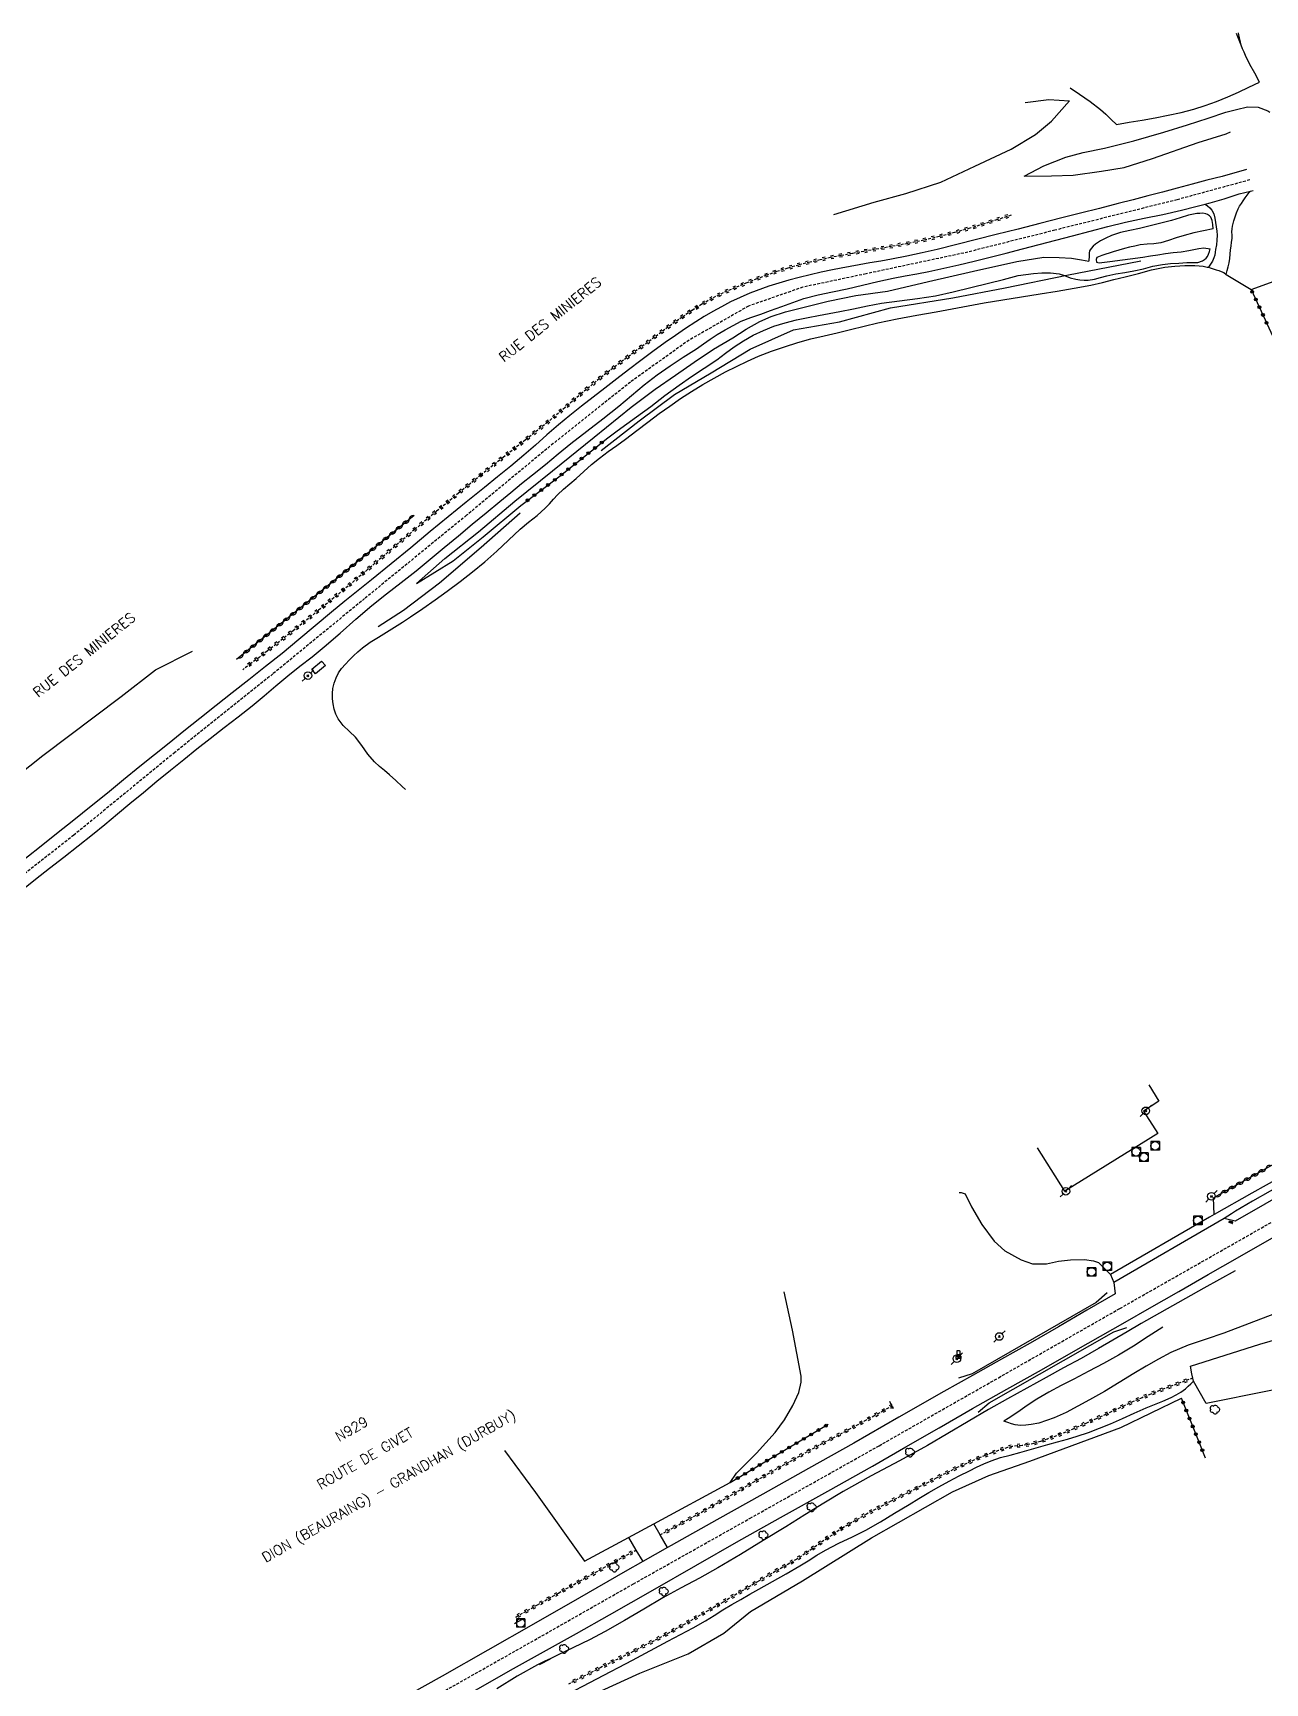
# Model space of a CAD drawing. Header units: millimetres. Extents: x 215000 to 216002, y 109000 to 110000.
# Drawn here: x 215341.7 to 215558, y 109542.8 to 109832.5 of the extents above; entities that cross this region are included whole.
import ezdxf
from ezdxf.enums import TextEntityAlignment as Align

# ---------------------------------------------------------------- set-up
doc = ezdxf.new("R2010")
doc.units = ezdxf.units.MM
doc.linetypes.add('DASHED', pattern=[0.75, 0.5, -0.25])
doc.layers.get('0').update_dxf_attribs({"linetype": 'CONTINUOUS'})
for name, color, linetype in [('W0001', 6, 'DASHED'), ('W0008', 7, 'CONTINUOUS'), ('W0010', 4, 'CONTINUOUS'), ('W0014', 7, 'CONTINUOUS'), ('W0017', 7, 'CONTINUOUS'), ('W0101', 7, 'CONTINUOUS'), ('W0120', 7, 'CONTINUOUS'), ('W0211', 2, 'CONTINUOUS'), ('W0214', 2, 'CONTINUOUS'), ('W0220', 5, 'DASHED'), ('W0300', 7, 'CONTINUOUS'), ('W0310', 3, 'CONTINUOUS'), ('W0322', 7, 'CONTINUOUS'), ('W0323', 7, 'CONTINUOUS'), ('W0330', 7, 'CONTINUOUS'), ('W0401', 7, 'CONTINUOUS'), ('W0420', 7, 'CONTINUOUS'), ('W0438', 7, 'CONTINUOUS'), ('W0439', 7, 'CONTINUOUS'), ('W0473', 7, 'CONTINUOUS'), ('W0515', 5, 'CONTINUOUS'), ('W0989', 7, 'CONTINUOUS'), ('W0990', 7, 'CONTINUOUS')]:
    doc.layers.add(name, color=color, linetype=linetype)
doc.styles.get("Standard").update_dxf_attribs({"font": 'romans.shx', "width": 0.85})

# ---------------------------------------------------------------- blocks, each defined once
blk = doc.blocks.new('T473')
for p, q in [((-0.166667, 0.166667), (0.166667, -0.166667)), ((-0.166667, -0.166667), (0.166667, 0.166667)), ((0.500001, 0.500001), (1.000002, 1.000002)), ((-1.000002, -1.000002), (-0.500001, -0.500001))]:
    blk.add_line(p, q)
blk.add_ellipse((0, 0), major_axis=(0.471405, 0.471405), ratio=1, start_param=5.4977871438, end_param=11.780972451)
blk = doc.blocks.new('T300')
for p, q in [((-0.8, 0.51), (-0.86, 0.34)), ((-0.86, 0.34), (-0.86, 0.17)), ((-0.86, 0.17), (-0.74, 0.06)), ((-0.69, 0.63), (-0.8, 0.51)), ((-0.8, -0.06), (-0.74, 0.06)), ((-0.74, 0.06), (-0.69, 0.11)), ((-0.57, 0.69), (-0.69, 0.63)), ((-0.46, 0.69), (-0.57, 0.69)), ((-0.29, 0.63), (-0.46, 0.69)), ((-0.29, 0.63), (-0.17, 0.74)), ((-0.23, 0.57), (-0.29, 0.63)), ((-0.17, 0.74), (-0.06, 0.8)), ((-0.06, 0.8), (0.06, 0.8)), ((0.06, 0.8), (0.23, 0.74)), ((0.23, 0.74), (0.34, 0.63)), ((0.34, 0.63), (0.4, 0.51)), ((0.46, 0.46), (0.34, 0.46)), ((0.4, 0.51), (0.4, 0.46)), ((0.57, 0.4), (0.46, 0.46)), ((0.57, 0.4), (0.69, 0.29)), ((0.69, 0.29), (0.74, 0.17)), ((0.74, 0.06), (0.69, -0.17)), ((0.74, 0.17), (0.74, 0.06)), ((-0.8, -0.17), (-0.8, -0.06)), ((-0.8, -0.23), (-0.8, -0.17)), ((-0.74, -0.34), (-0.8, -0.23)), ((-0.69, -0.4), (-0.74, -0.34)), ((-0.51, -0.46), (-0.69, -0.4)), ((-0.4, -0.46), (-0.51, -0.46)), ((-0.4, -0.46), (-0.34, -0.46)), ((-0.34, -0.46), (-0.34, -0.4)), ((-0.34, -0.51), (-0.34, -0.46)), ((-0.29, -0.63), (-0.34, -0.51)), ((-0.17, -0.74), (-0.29, -0.63)), ((-0.06, -0.8), (-0.17, -0.74)), ((0.06, -0.8), (-0.06, -0.8)), ((0.17, -0.74), (0.06, -0.8)), ((0.23, -0.69), (0.17, -0.74)), ((0.29, -0.46), (0.23, -0.46)), ((0.29, -0.63), (0.23, -0.69)), ((0.46, -0.4), (0.29, -0.46)), ((0.34, -0.51), (0.29, -0.63)), ((0.34, -0.51), (0.34, -0.46)), ((0.57, -0.34), (0.46, -0.4)), ((0.63, -0.29), (0.57, -0.34)), ((0.69, -0.17), (0.63, -0.29))]:
    blk.add_line(p, q)
blk = doc.blocks.new('T438')
for p, q in [((-0.4, 0.2), (0.4, 0.2)), ((-0.4, -0.2), (-0.4, 0.2)), ((0.15, 1.1), (-0.3, 1.1)), ((-0.3, 1.1), (-0.3, 0.5)), ((-0.3, 0.5), (0.15, 0.5)), ((0.3, 0.65), (0.3, 0.95)), ((0.4, 0.2), (0.4, -0.2))]:
    blk.add_line(p, q)
at = {"flags": 128}
for points in [[(-0.4, -0.2), (0.4, 0.2)], [(0.4, -0.2), (-0.4, -0.2)]]:
    blk.add_lwpolyline(points, dxfattribs=at)
for centre, major_axis, start_param, end_param in [((0.15, 0.95), (0.106, -0.106), 0.785398, 2.356194), ((0.15, 0.65), (0.106, 0.106), 3.926991, 5.497787)]:
    blk.add_ellipse(centre, major_axis=major_axis, ratio=1, start_param=start_param, end_param=end_param)
blk = doc.blocks.new('T420')
for p, q in [((0.75, 0.75), (-0.75, 0.75)), ((-0.75, 0.75), (-0.75, -0.75)), ((0.75, 0.75), (0.75, -0.75)), ((0.75, -0.75), (-0.75, -0.75))]:
    blk.add_line(p, q)
blk.add_ellipse((0, 0), major_axis=(-0.53, 0.53), ratio=1, start_param=3.926991, end_param=10.210176)
blk = doc.blocks.new('T401')
for p, q in [((-0.3, 0.3), (0, 0.3)), ((-0.3, -0.25), (-0.3, 0.3)), ((-0.3, 0.15), (0, 0.15)), ((-0.3, 0), (0, 0)), ((0, 0.3), (0, -0.25)), ((-0.3, -0.15), (0, -0.15)), ((-0.3, -0.25), (-0.3, -0.3)), ((-0.3, -0.3), (0, -0.3)), ((0, -0.3), (0, -0.25))]:
    blk.add_line(p, q)
blk = doc.blocks.new('t220o')
at = {"color": 0, "linetype": 'Continuous'}
for p, q in [((-0.25, 0.25), (0.25, 0.25)), ((-0.25, -0.25), (0.25, -0.25))]:
    blk.add_line(p, q, dxfattribs=at)
blk = doc.blocks.new('t323o')
at = {"color": 0, "linetype": 'Continuous'}
for radius in [0.25, 0.15]:
    blk.add_circle((0, 0), radius, dxfattribs=at)
blk = doc.blocks.new('t310o')
at = {"color": 0, "linetype": 'Continuous'}
for centre, start, end in [((-0.5, 0.38), 216.8699, 323.1304), ((0.5, -0.37), 36.8699, 143.1303)]:
    blk.add_arc(centre, 0.625, start, end, dxfattribs=at)
blk = doc.blocks.new('t322o')
at = {"color": 0, "linetype": 'Continuous'}
for radius in [0.25, 0.15]:
    blk.add_circle((0, 0), radius, dxfattribs=at)

msp = doc.modelspace()

# ---------------------------------------------------------------- linework, layer by layer
at = {"layer": 'W0001'}
for points in [[(215555.31, 109806.75), (215542.56, 109803.27), (215521.08, 109797.91), (215505.09, 109793.9), (215487.93, 109790.25), (215476.83, 109787.91), (215467.29, 109784.59), (215456.87, 109778.61), (215446.57, 109771.26), (215433.03, 109760.47), (215417.81, 109747.86), (215399.92, 109733.24), (215383.81, 109720.01), (215366.61, 109706.24), (215348.85, 109691.69), (215329.83, 109676.76), (215322.38, 109671)], [(215404.97, 109536.38), (215426.48, 109548.54), (215447.11, 109560.25), (215467.57, 109571.76), (215490.25, 109584.51), (215511.2, 109596.45), (215532.51, 109608.61), (215554.7, 109621.24), (215577.05, 109633.95)]]:
    msp.add_lwpolyline(points, dxfattribs=at)
at = {"layer": 'W0008'}
for points in [[(215554.75, 109808.6), (215554.75, 109808.6), (215550.45, 109807.36), (215547.78, 109806.68), (215545.17, 109805.99), (215542.57, 109805.3), (215539.97, 109804.61), (215537.38, 109803.94), (215534.8, 109803.26), (215532.22, 109802.59), (215528.91, 109801.74), (215525.6, 109800.9), (215522.29, 109800.06), (215518.46, 109799.08), (215514.63, 109798.11), (215510.8, 109797.14), (215507.35, 109796.26), (215503.89, 109795.38), (215500.42, 109794.55), (215497.77, 109793.95), (215495.1, 109793.38), (215492.43, 109792.84), (215490.53, 109792.5), (215488.62, 109792.17), (215486.72, 109791.83), (215485.15, 109791.55), (215483.59, 109791.26), (215482.03, 109790.95), (215480.07, 109790.54), (215478.11, 109790.1), (215476.17, 109789.61), (215474.4, 109789.14), (215472.64, 109788.63), (215470.89, 109788.07), (215469.76, 109787.68), (215468.64, 109787.27), (215467.52, 109786.84), (215465.83, 109786.11), (215464.17, 109785.32), (215462.54, 109784.48), (215461.02, 109783.63), (215459.52, 109782.74), (215458.05, 109781.82), (215456.24, 109780.64), (215454.46, 109779.43), (215452.69, 109778.19), (215450.53, 109776.62), (215448.38, 109775.01), (215446.25, 109773.39), (215444.17, 109771.8), (215442.09, 109770.21), (215440.03, 109768.61), (215437.99, 109767.01), (215435.96, 109765.4), (215433.95, 109763.76), (215431.91, 109761.99), (215429.89, 109760.19), (215427.85, 109758.41), (215425.56, 109756.51), (215423.24, 109754.64), (215420.93, 109752.76), (215417.76, 109750.17), (215414.6, 109747.58), (215411.44, 109744.99), (215408.01, 109742.15), (215404.58, 109739.32), (215401.14, 109736.51), (215398.79, 109734.63), (215396.44, 109732.76), (215394.1, 109730.88), (215391.21, 109728.47), (215388.34, 109726.03), (215385.45, 109723.62), (215382.54, 109721.29), (215379.6, 109718.99), (215376.66, 109716.69), (215373.83, 109714.44), (215370.99, 109712.19), (215368.16, 109709.94), (215365.58, 109707.88), (215363.01, 109705.81), (215360.44, 109703.73), (215357.6, 109701.42), (215354.76, 109699.1), (215351.92, 109696.79), (215348.89, 109694.36), (215345.85, 109691.94), (215342.82, 109689.52), (215338.99, 109686.48)], [(215339.72, 109682.05), (215342.16, 109683.97), (215344.61, 109685.89), (215347.12, 109687.85), (215349.64, 109689.8), (215352.14, 109691.79), (215354.33, 109693.59), (215356.51, 109695.42), (215358.69, 109697.24), (215361.07, 109699.21), (215363.45, 109701.17), (215365.84, 109703.12), (215368.15, 109704.98), (215370.46, 109706.83), (215372.78, 109708.68), (215375.25, 109710.58), (215377.72, 109712.47), (215380.17, 109714.4), (215382.26, 109716.14), (215384.33, 109717.91), (215386.42, 109719.65), (215388.55, 109721.35), (215390.69, 109723.03), (215392.81, 109724.74), (215395.6, 109727.15), (215398.35, 109729.6), (215401.15, 109732), (215403.73, 109734.06), (215406.34, 109736.08), (215408.94, 109738.13), (215411.43, 109740.16), (215413.9, 109742.21), (215416.37, 109744.27), (215418.8, 109746.28), (215421.23, 109748.3), (215423.66, 109750.31), (215425.57, 109751.86), (215427.48, 109753.42), (215429.39, 109754.97), (215431.64, 109756.8), (215433.88, 109758.63), (215436.14, 109760.46), (215438.93, 109762.64), (215441.73, 109764.81), (215444.52, 109767.01), (215446.76, 109768.87), (215448.98, 109770.75), (215451.26, 109772.55), (215453.53, 109774.12), (215455.86, 109775.6), (215458.18, 109777.11), (215459.39, 109777.94), (215460.6, 109778.78), (215461.83, 109779.59), (215463.2, 109780.42), (215464.6, 109781.2), (215466.03, 109781.92), (215467.72, 109782.61), (215469.45, 109783.2), (215471.19, 109783.8), (215473.13, 109784.53), (215475.06, 109785.25), (215477.02, 109785.9), (215479.53, 109786.54), (215482.06, 109787.07), (215484.6, 109787.6), (215487.3, 109788.24), (215490.01, 109788.88), (215492.72, 109789.49), (215494.79, 109789.9), (215496.86, 109790.28), (215498.93, 109790.68), (215501.59, 109791.25), (215504.25, 109791.85), (215506.89, 109792.47), (215509.73, 109793.17), (215512.56, 109793.9), (215515.39, 109794.64), (215518.33, 109795.39), (215521.27, 109796.15), (215524.2, 109796.91), (215527.3, 109797.73), (215530.39, 109798.55), (215533.48, 109799.33), (215536.77, 109800.04), (215540.06, 109800.7), (215543.33, 109801.43), (215545.84, 109802.06), (215547.47, 109802.5), (215548.34, 109802.74), (215550.83, 109803.45), (215553.46, 109804.29), (215555.42, 109804.79), (215555.88, 109804.91)], [(215580.87, 109639.91), (215568.36, 109632.86), (215552.76, 109623.91), (215550.82, 109624.39)], [(215418.28, 109540.95), (215425.54, 109545.07), (215431.32, 109548.32), (215437.12, 109551.56), (215442.9, 109554.81), (215450.48, 109559.13), (215458.04, 109563.48), (215465.62, 109567.81), (215473.43, 109572.18), (215481.25, 109576.54), (215489.06, 109580.92), (215494.92, 109584.28), (215500.77, 109587.66), (215506.64, 109591.03), (215512.68, 109594.45), (215518.74, 109597.85), (215524.79, 109601.27), (215529.1, 109603.72), (215533.41, 109606.18), (215537.72, 109608.65), (215542.86, 109611.59), (215548.01, 109614.54), (215553.15, 109617.49), (215563.29, 109623.27)], [(215531.41, 109613.18), (215531.68, 109611.18)], [(215531.68, 109611.18), (215526.7, 109608.29), (215521.73, 109605.4), (215516.74, 109602.53), (215511.7, 109599.68), (215506.65, 109596.84), (215501.61, 109594), (215493.69, 109589.49), (215485.78, 109584.97), (215477.86, 109580.48), (215469.81, 109575.98), (215461.75, 109571.5), (215453.7, 109566.99), (215453.06, 109566.62), (215448.74, 109564.16), (215445.65, 109562.4), (215437.62, 109557.78), (215429.58, 109553.18), (215421.54, 109548.61), (215413.5, 109544.06), (215405.45, 109539.51)]]:
    msp.add_lwpolyline(points, dxfattribs=at)
at = {"layer": 'W0010'}
for points in [[(215530.28, 109611.36), (215528.32, 109609.63), (215506.55, 109597.15), (215504.17, 109596.38)], [(215507.64, 109590.4), (215509.57, 109592.01), (215531.43, 109604.49), (215533.71, 109605.26)]]:
    msp.add_lwpolyline(points, dxfattribs=at)
at = {"layer": 'W0014'}
for points in [[(215600.68, 109652.81), (215586.99, 109644.76), (215585.38, 109643.94), (215584.1, 109643.36), (215577.58, 109640.3), (215574.21, 109638.76), (215571.6, 109637.47), (215569.32, 109636.31), (215565.7, 109634.44), (215555.66, 109628.86), (215549.07, 109625.12), (215548.21, 109624.63), (215530.85, 109614.54), (215531.41, 109613.18)], [(215580.87, 109639.91), (215580.67, 109640.34), (215579.2, 109639.65), (215577.73, 109638.97), (215576.27, 109638.28), (215574.1, 109637.29), (215571.93, 109636.3), (215569.78, 109635.27), (215567.14, 109633.86), (215564.54, 109632.37), (215561.94, 109630.88), (215558.86, 109629.18), (215555.79, 109627.46), (215552.78, 109625.66), (215552.12, 109625.24), (215551.47, 109624.82), (215550.82, 109624.39)], [(215550.82, 109624.39), (215531.41, 109613.18)]]:
    msp.add_lwpolyline(points, dxfattribs=at)
at = {"layer": 'W0017'}
for points in [[(215551.14, 109790.15), (215551.33, 109790.82), (215551.52, 109791.5), (215551.68, 109792.18), (215551.79, 109792.94), (215551.87, 109793.71), (215551.94, 109794.48), (215552.03, 109795.14), (215552.12, 109795.79), (215552.18, 109796.44), (215552.19, 109797.02), (215552.17, 109797.6), (215552.2, 109798.18), (215552.28, 109798.64), (215552.39, 109799.1), (215552.52, 109799.55), (215552.72, 109800.27), (215552.95, 109800.97), (215553.25, 109801.65), (215553.52, 109802.13), (215553.83, 109802.6), (215554.15, 109803.06), (215554.48, 109803.57), (215554.82, 109804.06), (215555.21, 109804.52), (215555.42, 109804.79), (215555.42, 109804.79), (215555.42, 109804.79)], [(215547.47, 109802.5), (215547.89, 109802.17), (215548.31, 109801.83), (215548.66, 109801.46), (215548.98, 109800.79), (215549.15, 109800.02), (215549.29, 109799.26), (215549.42, 109798.52), (215549.51, 109797.77), (215549.55, 109797.03), (215549.52, 109796.19), (215549.43, 109795.35), (215549.31, 109794.52), (215549.23, 109794.03), (215549.14, 109793.54), (215549, 109793.07), (215548.73, 109792.49), (215548.38, 109791.95), (215548.03, 109791.4)], [(215504.3, 109628.99), (215504.63, 109628.99), (215505.35, 109628.75), (215506.45, 109626.47), (215508.26, 109623.33), (215510.44, 109620.4), (215512.29, 109618.72), (215515.17, 109617.13), (215517.17, 109616.45), (215519.62, 109616.45), (215521.75, 109616.88), (215523.83, 109617.16), (215526.26, 109617.18), (215527.86, 109616.96), (215528.73, 109616.66), (215530.85, 109614.54)], [(215549.07, 109625.12), (215548.95, 109628.04)]]:
    msp.add_lwpolyline(points, dxfattribs=at)
at = {"layer": 'W0101'}
msp.add_lwpolyline([(215537.55, 109647.87), (215539.32, 109644.99), (215536.63, 109643.25), (215539.13, 109639.33), (215522.84, 109629.19), (215518.03, 109636.78)], dxfattribs=at)
at = {"layer": 'W0120'}
for points in [[(215545.43, 109595.85), (215545.31, 109596.37), (215545.14, 109597.1)], [(215492.77, 109590.96), (215492.49, 109591.49), (215492.1, 109592.24)], [(215453.06, 109566.62), (215451.77, 109568.84), (215450.66, 109570.76)], [(215446.23, 109568.37), (215447.55, 109566.16), (215448.74, 109564.16)], [(215427.56, 109553.98), (215426.83, 109553.58), (215426.2, 109553.23)], [(215430.64, 109546.1), (215432.56, 109547.07)]]:
    msp.add_lwpolyline(points, dxfattribs=at)
at = {"layer": 'W0211'}
for points in [[(215553.8, 109830.39), (215553.38, 109832.21), (215553.3, 109832.54)], [(215517.67, 109814.72), (215520.51, 109817.06), (215523.68, 109820.65)], [(215482.26, 109800.68), (215489.39, 109802.85), (215494.91, 109804.37), (215501.06, 109806.35), (215507.03, 109809.13), (215513.4, 109812.13), (215517.67, 109814.72)], [(215515.68, 109807.41), (215520.51, 109807.48), (215524.31, 109807.57), (215529.29, 109808.3), (215533.24, 109808.94), (215538.23, 109810.49), (215546.22, 109813.29), (215551.15, 109814.85), (215551.94, 109815.18)], [(215548.87, 109798.18), (215548.8, 109798.89), (215548.72, 109799.59), (215548.47, 109800.18), (215548.21, 109800.43), (215547.9, 109800.65), (215547.57, 109800.81), (215547.08, 109800.9), (215546.56, 109800.87), (215546.03, 109800.82), (215544.53, 109800.55), (215543.06, 109800.07), (215541.58, 109799.6), (215539.69, 109799.14), (215537.8, 109798.69), (215535.92, 109798.24), (215534.26, 109797.87), (215532.61, 109797.49), (215531.02, 109796.96), (215530.04, 109796.53), (215529.08, 109796.05), (215528.23, 109795.44), (215527.82, 109795.09), (215527.44, 109794.71), (215527.18, 109794.29), (215527.11, 109793.9), (215527.13, 109793.47), (215527.02, 109792.46)], [(215442.58, 109761.47), (215444.27, 109762.68), (215445.95, 109763.9), (215447.64, 109765.12), (215450.13, 109766.99), (215452.6, 109768.88), (215455.11, 109770.72), (215457.31, 109772.22), (215459.54, 109773.69), (215461.74, 109775.18), (215463.28, 109776.32), (215464.81, 109777.46), (215466.4, 109778.52), (215468.12, 109779.47), (215469.91, 109780.32), (215471.74, 109781.05), (215473.71, 109781.67), (215475.73, 109782.15), (215477.77, 109782.59), (215479.61, 109782.96), (215481.47, 109783.29), (215483.32, 109783.62), (215485.76, 109784.11), (215488.21, 109784.62), (215490.65, 109785.08), (215493.8, 109785.54), (215496.96, 109785.93), (215500.1, 109786.42), (215503.23, 109787.09), (215506.34, 109787.85), (215509.45, 109788.6), (215512.06, 109789.28), (215514.67, 109789.95), (215517.31, 109790.34), (215518.82, 109790.42), (215520.33, 109790.41), (215521.81, 109790.24), (215522.8, 109789.95), (215523.77, 109789.58), (215524.77, 109789.3), (215525.49, 109789.19), (215526.23, 109789.13), (215526.95, 109789.13), (215528.04, 109789.31), (215529.11, 109789.63), (215530.19, 109789.93), (215531.77, 109790.23), (215533.37, 109790.49), (215534.95, 109790.77), (215536.62, 109791.16), (215538.29, 109791.59), (215539.96, 109791.91), (215541.39, 109792.05), (215542.83, 109792.12), (215544.26, 109792.22), (215545.21, 109792.24), (215546.17, 109792.27), (215547.02, 109792.55), (215547.33, 109792.76), (215547.62, 109793.02), (215547.87, 109793.3), (215548.08, 109793.72), (215548.22, 109794.18), (215548.36, 109794.64)], [(215409.02, 109735.86), (215415.45, 109739.88), (215420.7, 109744.06), (215427.32, 109749.58)], [(215286.18, 109671), (215293.99, 109676.14), (215304.89, 109682.95), (215311.9, 109687.54), (215315.27, 109688.56), (215319.99, 109689.99), (215324.63, 109692.42), (215332.23, 109696.84), (215343.45, 109705.68), (215357.17, 109716.02), (215363.22, 109720.75), (215369.71, 109723.98)], [(215552.76, 109615.19), (215547.24, 109612.14), (215541.73, 109609.09), (215536.24, 109605.98), (215533.75, 109604.51), (215531.27, 109603.02), (215528.77, 109601.56), (215525.71, 109599.84), (215522.62, 109598.15), (215519.54, 109596.46), (215516.16, 109594.6), (215512.79, 109592.73), (215509.43, 109590.84), (215505.86, 109588.75), (215502.3, 109586.63), (215498.73, 109584.54), (215493.8, 109581.84), (215488.82, 109579.21), (215483.91, 109576.47), (215480.54, 109574.44), (215477.2, 109572.37), (215473.85, 109570.29), (215469.88, 109567.85), (215465.91, 109565.41), (215461.9, 109563.04), (215458.71, 109561.26), (215455.49, 109559.53), (215452.29, 109557.77), (215448.92, 109555.8), (215445.56, 109553.79), (215442.16, 109551.87), (215439.39, 109550.44), (215436.6, 109549.06), (215433.79, 109547.71), (215432.62, 109547.16), (215431.45, 109546.62), (215430.29, 109546.06), (215426.67, 109544.03), (215423.14, 109541.82)], [(215559.65, 109607.65), (215555.2, 109605.95), (215550.74, 109604.26), (215547.62, 109603.2), (215544.5, 109602.14), (215541.47, 109600.89), (215539.26, 109599.72), (215537.11, 109598.45), (215534.95, 109597.16), (215532.36, 109595.61), (215529.77, 109594.05), (215527.15, 109592.56), (215525.11, 109591.43), (215523.06, 109590.34), (215520.94, 109589.41), (215519.62, 109588.92), (215518.28, 109588.49), (215516.91, 109588.21), (215515.99, 109588.11), (215515.05, 109588.08), (215514.13, 109588.16), (215513.46, 109588.33), (215512.8, 109588.57), (215512.14, 109588.8)], [(215434.4, 109540.32), (215440.66, 109543.59), (215446.92, 109546.86), (215453.15, 109550.18), (215455.36, 109551.36), (215457.57, 109552.55), (215459.75, 109553.78), (215461.29, 109554.71), (215462.82, 109555.67), (215464.36, 109556.6), (215465.95, 109557.52), (215467.55, 109558.42), (215469.14, 109559.32), (215471.53, 109560.67), (215473.92, 109562.02), (215476.29, 109563.4), (215477.8, 109564.32), (215479.3, 109565.26), (215480.83, 109566.16), (215483.17, 109567.37), (215485.55, 109568.5), (215487.91, 109569.68), (215490.46, 109571.14), (215492.96, 109572.67), (215495.48, 109574.2), (215497.23, 109575.24), (215498.98, 109576.28), (215500.74, 109577.29), (215502.5, 109578.27), (215504.27, 109579.21), (215506.07, 109580.12), (215507.33, 109580.74), (215508.59, 109581.33), (215509.88, 109581.87), (215511.55, 109582.41), (215513.26, 109582.85), (215514.96, 109583.3), (215516.59, 109583.76), (215518.21, 109584.23), (215519.84, 109584.69), (215521.56, 109585.16), (215523.29, 109585.64), (215524.99, 109586.16), (215526.96, 109586.85), (215528.9, 109587.59), (215530.83, 109588.37), (215532.93, 109589.28), (215535.02, 109590.23), (215537.12, 109591.15), (215538.59, 109591.73), (215540.06, 109592.3), (215541.49, 109592.96), (215542.36, 109593.43), (215543.22, 109593.93), (215544.03, 109594.5), (215544.51, 109594.93), (215544.97, 109595.39), (215545.43, 109595.85)]]:
    msp.add_lwpolyline(points, dxfattribs=at)
at = {"layer": 'W0214'}
for points in [[(215553.8, 109830.39), (215552.94, 109832.45)], [(215515.68, 109807.41), (215519.14, 109809.23), (215522.99, 109810.73), (215526.07, 109811.54), (215529.82, 109812.34), (215534.97, 109813.6), (215540.19, 109815.1), (215544.37, 109816.43), (215548.01, 109817.56), (215551.11, 109818.65), (215552.98, 109819.11), (215554.9, 109819.59), (215556.8, 109819.52), (215558.45, 109818.89), (215558.84, 109818.66)], [(215515.85, 109820.32), (215520.01, 109820.87), (215523.68, 109820.65)], [(215548.87, 109798.18), (215547.17, 109797.8), (215545.46, 109797.43), (215543.77, 109797), (215542.4, 109796.55), (215541.05, 109796.08), (215539.67, 109795.71), (215538.47, 109795.55), (215537.26, 109795.46), (215536.06, 109795.32), (215535.13, 109795.13), (215534.2, 109794.92), (215533.28, 109794.68), (215531.3, 109794.11), (215529.33, 109793.46), (215528.44, 109793.1)], [(215409.02, 109735.86), (215413.98, 109740.25), (215419.91, 109744.93), (215426.3, 109750.33), (215432.9, 109755.67), (215440.2, 109761.57), (215446.71, 109766.87), (215450.91, 109770.02), (215454.47, 109772.45), (215457.74, 109774.76), (215461.18, 109777.04), (215464.53, 109779.03), (215466.91, 109780.55), (215469.27, 109781.88), (215471.29, 109782.79), (215473.77, 109783.59), (215476.82, 109784.35), (215481.26, 109785.46), (215486.16, 109786.46), (215491.7, 109787.22), (215498.89, 109788.89), (215506.78, 109790.75), (215514.4, 109792.42), (215519.13, 109793.17), (215521.82, 109793.13), (215524.01, 109793), (215525.73, 109792.74), (215527.02, 109792.46)], [(215528.44, 109793.1), (215528.36, 109792.76), (215528.4, 109792.32), (215528.86, 109792.2), (215530.75, 109792.41), (215536.53, 109793.19)], [(215536.53, 109793.19), (215537.85, 109793.41), (215539.18, 109793.62), (215540.5, 109793.83), (215541.87, 109793.99), (215543.24, 109794.14), (215544.61, 109794.33), (215545.48, 109794.52), (215546.35, 109794.73), (215547.21, 109794.8), (215547.6, 109794.77), (215547.98, 109794.7), (215548.36, 109794.64)], [(215540.05, 109605.31), (215537.46, 109603.65), (215534.86, 109601.99), (215532.23, 109600.4), (215529.64, 109598.96), (215527.02, 109597.59), (215524.4, 109596.21), (215522.21, 109595.06), (215520.03, 109593.91), (215517.89, 109592.69), (215516.22, 109591.57), (215514.57, 109590.41), (215512.91, 109589.28), (215512.14, 109588.8)]]:
    msp.add_lwpolyline(points, dxfattribs=at)
at = {"layer": 'W0220'}
for points in [[(215513.4, 109800.55), (215510.99, 109799.77), (215508.57, 109798.99), (215506.15, 109798.25), (215503.47, 109797.5), (215500.79, 109796.8), (215498.08, 109796.16), (215495.26, 109795.58), (215492.42, 109795.07), (215489.59, 109794.56), (215487.56, 109794.2), (215485.53, 109793.84), (215483.5, 109793.45), (215481.7, 109793.1), (215479.89, 109792.72), (215478.1, 109792.31), (215476.13, 109791.8), (215474.18, 109791.25), (215472.24, 109790.64), (215470.48, 109790.02), (215468.74, 109789.36), (215467.02, 109788.67), (215464.94, 109787.81), (215462.88, 109786.91), (215460.87, 109785.92), (215459.1, 109784.9), (215457.37, 109783.8), (215455.66, 109782.66), (215453.82, 109781.37), (215452.01, 109780.02), (215450.2, 109778.67), (215447.16, 109776.43), (215444.14, 109774.18), (215441.15, 109771.87), (215438.1, 109769.35), (215435.1, 109766.76), (215432.07, 109764.21), (215428.16, 109761.09), (215424.21, 109758.01), (215420.29, 109754.9), (215416.41, 109751.75), (215412.56, 109748.57), (215408.72, 109745.37), (215404.58, 109741.86), (215400.44, 109738.33), (215396.28, 109734.83), (215391.83, 109731.18), (215387.35, 109727.57), (215382.82, 109724.02), (215381.39, 109722.92), (215379.96, 109721.84), (215378.52, 109720.75)], [(215545.31, 109596.37), (215543.9, 109595.85), (215542.49, 109595.33), (215541.08, 109594.8), (215539.51, 109594.19), (215537.95, 109593.57), (215536.39, 109592.93), (215534.84, 109592.24), (215533.29, 109591.53), (215531.75, 109590.81), (215530.06, 109590.03), (215528.36, 109589.25), (215526.66, 109588.49), (215524.39, 109587.49), (215522.1, 109586.52), (215519.77, 109585.67), (215518.59, 109585.27), (215517.4, 109584.91), (215516.19, 109584.64), (215515.33, 109584.54), (215514.47, 109584.49), (215513.61, 109584.38), (215512.79, 109584.18), (215511.98, 109583.92), (215511.18, 109583.64), (215510, 109583.23), (215508.83, 109582.78), (215507.66, 109582.32), (215503.92, 109580.66), (215500.27, 109578.82), (215496.63, 109576.93), (215492.31, 109574.75), (215488.02, 109572.5), (215483.84, 109570.08), (215481.14, 109568.27), (215478.49, 109566.38), (215475.77, 109564.58), (215474.54, 109563.86), (215473.3, 109563.16), (215472.07, 109562.46), (215468.99, 109560.67), (215465.92, 109558.86), (215462.85, 109557.06), (215459.49, 109555.12), (215456.11, 109553.19), (215452.72, 109551.3), (215447.07, 109548.38), (215441.36, 109545.56), (215435.71, 109542.65)], [(215451.77, 109568.84), (215454.39, 109570.28), (215457.01, 109571.71), (215459.62, 109573.16), (215462.85, 109575.01), (215466.07, 109576.89), (215469.3, 109578.76), (215472.61, 109580.64), (215475.92, 109582.5), (215479.25, 109584.34), (215482.06, 109585.85), (215484.88, 109587.35), (215487.69, 109588.85), (215489.3, 109589.73), (215490.89, 109590.61), (215492.49, 109591.49)], [(215426.83, 109553.58), (215426.54, 109554.48), (215430.24, 109556.56), (215433.94, 109558.64), (215437.64, 109560.71), (215439.74, 109561.88), (215441.83, 109563.04), (215443.93, 109564.2), (215447.55, 109566.16)]]:
    msp.add_lwpolyline(points, dxfattribs=at)
at = {"layer": 'W0300'}
for points in [[(215441.45, 109759.22), (215448.08, 109764.42), (215454.29, 109769.05), (215460.77, 109772.88), (215467.59, 109777.05), (215475.2, 109780.41), (215483.29, 109781.85), (215492.21, 109784.3), (215503.16, 109786.06), (215512.36, 109787.8), (215523.21, 109790.01), (215536.16, 109792.51)], [(215427.23, 109748.21), (215420.38, 109742.21), (215413.05, 109735.96), (215406.75, 109731.16), (215402.28, 109728.26)]]:
    msp.add_lwpolyline(points, dxfattribs=at)
at = {"layer": 'W0310'}
for points in [[(215408.61, 109747.84), (215392.59, 109734.78), (215377.44, 109722.55)], [(215584.42, 109647.98), (215583.46, 109647.42), (215573.03, 109641.57), (215554.86, 109631.32), (215548.95, 109628.04)]]:
    msp.add_lwpolyline(points, dxfattribs=at)
at = {"layer": 'W0322'}
msp.add_lwpolyline([(215427.32, 109749.58), (215434.02, 109754.63), (215442.58, 109761.47)], dxfattribs=at)
at = {"layer": 'W0323'}
for points in [[(215555.55, 109787.49), (215560.76, 109776.22)], [(215547.54, 109582.34), (215546.52, 109584.84), (215543.29, 109592.83)], [(215464.11, 109578.05), (215481.29, 109588.26)]]:
    msp.add_lwpolyline(points, dxfattribs=at)
at = {"layer": 'W0330'}
for points in [[(215523.74, 109822.9), (215525.39, 109821.79), (215527.3, 109820.52), (215529.11, 109819.13), (215530.05, 109818.27), (215530.97, 109817.38), (215531.89, 109816.49), (215534.15, 109816.87), (215536.42, 109817.25), (215538.69, 109817.66), (215540.97, 109818.1), (215543.24, 109818.57), (215545.49, 109819.15), (215547.49, 109819.79), (215549.47, 109820.53), (215551.42, 109821.32), (215553.3, 109822.15), (215555.16, 109823.04), (215557.02, 109823.92), (215556.17, 109825.46), (215555.31, 109826.99), (215554.54, 109828.56), (215554.29, 109829.17), (215554.05, 109829.78), (215553.8, 109830.39)], [(215555.55, 109787.49), (215566.04, 109791.33), (215577.88, 109795.16), (215589.22, 109798.82), (215601.61, 109802.78), (215611.46, 109805.82), (215621.7, 109808.64), (215629.12, 109810.49), (215637.12, 109814.34), (215649.31, 109820.15), (215659.27, 109826.03)], [(215407.06, 109699.74), (215406.51, 109700.26), (215405.4, 109701.29), (215404.28, 109702.3), (215403.4, 109703.04), (215402.5, 109703.78), (215401.65, 109704.55), (215400.47, 109705.94), (215399.4, 109707.43), (215398.29, 109708.88), (215397.23, 109709.93), (215396.14, 109710.96), (215395.27, 109712.11), (215394.88, 109712.95), (215394.58, 109713.85), (215394.38, 109714.76), (215394.28, 109715.65), (215394.27, 109716.57), (215394.36, 109717.47), (215394.58, 109718.4), (215394.9, 109719.32), (215395.33, 109720.18), (215395.88, 109720.98), (215396.53, 109721.73), (215397.21, 109722.45), (215397.95, 109723.19), (215398.72, 109723.9), (215399.52, 109724.57), (215400.89, 109725.56), (215402.33, 109726.45), (215403.78, 109727.34), (215405.18, 109728.23), (215406.59, 109729.11), (215407.98, 109730.01), (215410.16, 109731.49), (215412.31, 109733.01), (215414.43, 109734.56), (215416.66, 109736.23), (215418.86, 109737.94), (215421.01, 109739.7), (215423.11, 109741.58), (215425.16, 109743.51), (215427.24, 109745.41), (215428.71, 109746.64), (215430.2, 109747.84), (215431.62, 109749.12), (215432.35, 109749.88), (215433.07, 109750.67), (215433.8, 109751.44), (215434.85, 109752.43), (215435.94, 109753.38), (215437.03, 109754.32), (215438.39, 109755.54), (215439.75, 109756.75), (215441.15, 109757.92), (215442.65, 109759.05), (215444.18, 109760.14), (215445.7, 109761.24), (215447.68, 109762.73), (215449.64, 109764.24), (215451.62, 109765.72), (215453.48, 109767.05), (215455.37, 109768.35), (215457.29, 109769.6), (215459.26, 109770.8), (215461.26, 109771.94), (215463.29, 109773.03), (215465.2, 109774), (215467.12, 109774.92), (215469.08, 109775.78), (215471.35, 109776.67), (215473.65, 109777.46), (215475.98, 109778.19), (215478.26, 109778.82), (215480.56, 109779.37), (215482.86, 109779.92), (215485.23, 109780.51), (215487.61, 109781.09), (215490, 109781.64), (215493.41, 109782.34), (215496.84, 109782.97), (215500.27, 109783.6), (215503.07, 109784.12), (215505.87, 109784.65), (215508.67, 109785.15), (215511.95, 109785.7), (215515.23, 109786.22), (215518.5, 109786.75), (215521.48, 109787.23), (215524.45, 109787.72), (215527.41, 109788.28), (215529.43, 109788.74), (215531.44, 109789.24), (215533.45, 109789.73), (215535.75, 109790.34), (215538.05, 109790.95), (215540.37, 109791.4), (215542.13, 109791.61), (215543.9, 109791.74), (215545.67, 109791.71), (215546.39, 109791.66), (215547.11, 109791.58), (215547.83, 109791.45), (215548.03, 109791.4), (215548.36, 109791.31), (215548.88, 109791.15), (215549.4, 109790.97), (215549.85, 109790.82), (215550.3, 109790.66), (215550.72, 109790.46), (215551.14, 109790.15), (215555.55, 109787.49)], [(215424.44, 109583.64), (215429.89, 109576.28), (215438.54, 109564.21), (215446.23, 109568.37), (215450.66, 109570.76), (215464.11, 109578.05), (215465.18, 109579.69), (215468.7, 109583.17), (215471.99, 109586.81), (215473.63, 109589.03), (215475.09, 109591.58), (215476.13, 109593.87), (215476.54, 109595.65), (215476.54, 109596.7), (215475.02, 109604.78), (215473.59, 109611.55)], [(215364.36, 109495.82), (215378.3, 109504.55), (215397.99, 109516.45), (215416.51, 109527.48), (215431.62, 109536.07), (215439.4, 109540.55), (215448.24, 109544.57), (215456.7, 109547.98), (215462.99, 109551.57), (215467.66, 109555.39), (215476.79, 109560.76), (215488.89, 109568.32), (215503.12, 109576.43), (215509.47, 109579.27), (215516.69, 109581.8), (215532.69, 109587.68), (215543.29, 109592.83)]]:
    msp.add_lwpolyline(points, dxfattribs=at)
at = {"layer": 'W0439'}
msp.add_lwpolyline([(215390.64, 109720.83), (215392.37, 109722.26), (215393.02, 109721.47), (215391.29, 109720.04)], close=True, dxfattribs=at)
at = {"layer": 'W0515'}
for points in [[(215545.14, 109597.1), (215544.92, 109598.48), (215557.04, 109602.32), (215563.9, 109604.33), (215567.35, 109605.26), (215570.62, 109606.04), (215577.19, 109607.43), (215580.33, 109607.95), (215581.86, 109608.3), (215584.96, 109609.44), (215586.06, 109609.77), (215588.29, 109610.38), (215594.17, 109612.13), (215597.14, 109612.89), (215599.84, 109613.46), (215602.55, 109613.95), (215603.36, 109614.04)], [(215573.54, 109597.11), (215567.68, 109596.03), (215558.68, 109594.11), (215547.67, 109591.92), (215545.43, 109595.85)]]:
    msp.add_lwpolyline(points, dxfattribs=at)

# ---------------------------------------------------------------- block references
at = {"layer": 'W0220'}
for p, rotation in [((215504.04, 109797.66), 195.6533767912614), ((215505.49, 109798.06), 195.6533767912614), ((215506.93, 109798.49), 196.9632183894229), ((215508.36, 109798.92), 196.9632183894229), ((215509.79, 109799.38), 197.9708810062048), ((215511.22, 109799.85), 197.9494029929227), ((215512.64, 109800.31), 197.9494029929227), ((215490.86, 109794.79), 190.1484272819238), ((215492.34, 109795.05), 190.1484272819238), ((215493.81, 109795.32), 190.3084009078301), ((215495.29, 109795.59), 191.5906772071777), ((215496.76, 109795.89), 191.5906772071777), ((215498.23, 109796.2), 193.3102587250717), ((215499.69, 109796.54), 193.3102587250717), ((215501.14, 109796.89), 194.5566449708763), ((215502.6, 109797.27), 194.5566449708763), ((215476.16, 109791.81), 194.4262373771068), ((215477.62, 109792.18), 194.4262373771068), ((215479.08, 109792.53), 193.0016180277119), ((215480.54, 109792.86), 191.7429205426459), ((215482.01, 109793.16), 191.2122831783983), ((215483.48, 109793.45), 191.2122831783983), ((215484.95, 109793.73), 190.6503869410729), ((215486.43, 109794), 190.056276316728), ((215487.91, 109794.26), 190.1706005173924), ((215489.38, 109794.52), 190.1706005173924), ((215467.65, 109788.92), 201.8643027428231), ((215469.04, 109789.47), 200.8695275840881), ((215470.44, 109790.01), 200.8695275840881), ((215471.86, 109790.5), 199.3118565644575), ((215473.28, 109790.97), 197.4533414856017), ((215474.72, 109791.4), 195.8137706931126), ((215462.14, 109786.55), 206.3136552735869), ((215463.5, 109787.18), 203.5666382274954), ((215464.87, 109787.78), 203.5666382274954), ((215466.26, 109788.35), 202.331603995207), ((215456.96, 109783.53), 213.7365990095098), ((215458.22, 109784.34), 212.4261669900444), ((215459.5, 109785.13), 209.9013317624049), ((215460.8, 109785.88), 209.9013317624049), ((215453.27, 109780.96), 216.5750067176653), ((215454.48, 109781.83), 215.1503702533933), ((215455.71, 109782.7), 213.7365990095098), ((215448.45, 109777.38), 216.37213468344), ((215449.66, 109778.27), 216.37213468344), ((215450.86, 109779.17), 216.7784196295643), ((215452.06, 109780.06), 216.5750067176653), ((215444.84, 109774.7), 216.6968816727944), ((215446.04, 109775.6), 216.6968816727944), ((215447.24, 109776.49), 216.37213468344), ((215441.27, 109771.96), 217.7231824153572), ((215442.45, 109772.88), 217.7231824153572), ((215443.64, 109773.79), 217.7231824153572), ((215437.8, 109769.09), 220.6703124421289), ((215438.95, 109770.05), 219.5795534105849), ((215440.11, 109771.01), 219.5795534105849), ((215434.38, 109766.16), 220.1463267693318), ((215435.52, 109767.13), 220.6703124421289), ((215436.66, 109768.11), 220.6703124421289), ((215430.92, 109763.29), 218.6311970247164), ((215432.09, 109764.23), 220.1463267693318), ((215433.24, 109765.2), 220.1463267693318), ((215427.39, 109760.49), 217.946285743002), ((215428.57, 109761.42), 218.6311970247164), ((215429.75, 109762.36), 218.6311970247164), ((215423.85, 109757.72), 218.3540190757751), ((215425.03, 109758.65), 217.946285743002), ((215426.21, 109759.57), 217.946285743002), ((215420.32, 109754.93), 218.3540190757751), ((215421.5, 109755.86), 218.3540190757751), ((215422.67, 109756.79), 218.3540190757751), ((215416.83, 109752.09), 219.1683903011976), ((215417.99, 109753.04), 219.1683903011976), ((215419.16, 109753.98), 219.1683903011976), ((215412.2, 109748.27), 219.8041030612142), ((215413.36, 109749.22), 219.5588991768714), ((215414.51, 109750.18), 219.5588991768714), ((215415.67, 109751.14), 219.5588991768714), ((215408.75, 109745.39), 219.8041030612142), ((215409.9, 109746.35), 219.8041030612142), ((215411.05, 109747.31), 219.8041030612142), ((215405.31, 109742.48), 220.2456449989128), ((215406.46, 109743.45), 220.2456449989128), ((215407.6, 109744.42), 220.2456449989128), ((215403.03, 109740.53), 220.5155397007241), ((215404.17, 109741.51), 220.5155397007241), ((215399.6, 109737.62), 220.0283216398587), ((215400.75, 109738.59), 220.5155397007241), ((215401.89, 109739.56), 220.5155397007241), ((215394.99, 109733.77), 219.3748413624286), ((215396.15, 109734.73), 219.3748413624286), ((215397.3, 109735.69), 220.0283216398587), ((215398.45, 109736.65), 220.0283216398587), ((215391.51, 109730.92), 218.8650014432713), ((215392.67, 109731.87), 219.3748413624286), ((215393.83, 109732.82), 219.3748413624286), ((215388.01, 109728.1), 218.8650014432713), ((215389.18, 109729.04), 218.8650014432713), ((215390.35, 109729.98), 218.8650014432713), ((215384.47, 109725.31), 218.0862322921225), ((215385.66, 109726.24), 218.0862322921225), ((215386.84, 109727.16), 218.0862322921225), ((215380.91, 109722.56), 217.1566928116262), ((215382.11, 109723.47), 217.4113091311217), ((215383.29, 109724.39), 218.0862322921225), ((215379.72, 109721.66), 217.1628378359872), ((215541.17, 109594.83), 200.6542307560317), ((215542.58, 109595.36), 200.2794501303268), ((215543.98, 109595.88), 200.2436881449932), ((215534.24, 109591.97), 204.8174842964521), ((215535.61, 109592.58), 203.8975006548911), ((215536.99, 109593.18), 202.4967891942439), ((215538.38, 109593.74), 201.5676278283631), ((215539.77, 109594.29), 201.0937001056621), ((215488.46, 109589.27), 28.65807873563668), ((215489.78, 109590), 28.84106528528431), ((215491.09, 109590.72), 28.79841260540106), ((215492.41, 109591.44), 28.79841260540106), ((215528.8, 109589.45), 204.7214325049172), ((215530.16, 109590.08), 204.7493664909308), ((215531.52, 109590.71), 204.7493664909308), ((215532.88, 109591.34), 204.848047891941), ((215483.17, 109586.44), 27.91407166959436), ((215484.5, 109587.14), 27.91407166959436), ((215485.82, 109587.85), 28.19497906253336), ((215487.14, 109588.56), 28.19497906253336), ((215521.92, 109586.46), 200.1428032331416), ((215523.31, 109587.03), 202.9263892174266), ((215524.69, 109587.62), 203.7520242193803), ((215526.06, 109588.23), 203.7520242193803), ((215527.43, 109588.83), 204.1155355574094), ((215477.9, 109583.59), 28.93024226940501), ((215479.21, 109584.32), 28.93024226940501), ((215480.53, 109585.03), 28.27522451464112), ((215481.85, 109585.74), 28.27522451464112), ((215510.38, 109583.36), 199.303000272843), ((215511.8, 109583.85), 198.6911130450931), ((215513.24, 109584.29), 194.0527030424716), ((215514.72, 109584.5), 183.4981570582869), ((215516.21, 109584.64), 192.9008203528722), ((215517.67, 109584.99), 196.9467024863312), ((215519.1, 109585.44), 198.3619606081795), ((215520.51, 109585.94), 200.1428032331416), ((215472.66, 109580.66), 29.3487261913339), ((215473.96, 109581.4), 29.3487261913339), ((215475.27, 109582.14), 29.3487261913339), ((215476.58, 109582.87), 28.93024226940501), ((215503.48, 109580.44), 206.7214257328589), ((215504.84, 109581.07), 203.9639115180825), ((215506.21, 109581.68), 203.9639115180825), ((215507.58, 109582.29), 203.9639115180825), ((215508.98, 109582.84), 200.8341259681937), ((215467.45, 109577.69), 30.01748026700676), ((215468.75, 109578.44), 30.01748026700676), ((215470.05, 109579.18), 29.60474841271089), ((215471.35, 109579.92), 29.60474841271089), ((215498.13, 109577.71), 207.3969982366766), ((215499.47, 109578.4), 207.3969982366766), ((215500.8, 109579.09), 206.7214257328589), ((215502.14, 109579.76), 206.7214257328589), ((215462.26, 109574.67), 29.81161511983795), ((215463.56, 109575.43), 30.26528712843867), ((215464.85, 109576.18), 30.26528712843867), ((215466.15, 109576.94), 30.01748026700676), ((215492.79, 109574.99), 206.8668559294356), ((215494.13, 109575.67), 206.8668559294356), ((215495.46, 109576.34), 206.8668559294356), ((215496.8, 109577.02), 207.3969982366766), ((215457.03, 109571.72), 29.0639262459149), ((215458.35, 109572.45), 29.0639262459149), ((215459.66, 109573.18), 29.81161511983795), ((215460.96, 109573.93), 29.81161511983795), ((215487.48, 109572.19), 210.0626403409653), ((215488.8, 109572.91), 207.6399821860705), ((215490.13, 109573.6), 207.6399821860705), ((215491.46, 109574.3), 207.6399821860705), ((215453.09, 109569.56), 28.71156435347743), ((215454.4, 109570.28), 28.69472711724808), ((215455.72, 109571), 28.69472711724808), ((215482.35, 109569.08), 213.8511885946978), ((215483.6, 109569.92), 213.8511885946978), ((215484.89, 109570.69), 210.0626403409653), ((215486.18, 109571.44), 210.0626403409653), ((215478.67, 109566.5), 215.4988581347211), ((215479.89, 109567.37), 215.4988581347211), ((215481.11, 109568.25), 215.4988581347211), ((215442.73, 109563.53), 28.97102169377423), ((215444.04, 109564.26), 28.54599499458287), ((215445.36, 109564.97), 28.54599499458287), ((215446.68, 109565.69), 28.54599499458287), ((215473.58, 109563.32), 209.4652213852134), ((215474.89, 109564.07), 210.369537962809), ((215476.17, 109564.84), 213.4215794279172), ((215477.42, 109565.67), 213.4215794279172), ((215437.48, 109560.62), 29.22763132172643), ((215438.79, 109561.35), 29.05692611655918), ((215440.11, 109562.08), 28.95010496159304), ((215441.42, 109562.81), 28.95010496159304), ((215468.39, 109560.31), 210.54143656705), ((215469.69, 109561.07), 210.2819261544427), ((215470.98, 109561.83), 210.2819261544427), ((215472.28, 109562.58), 209.5901361457385), ((215432.25, 109557.69), 29.36657529024484), ((215433.56, 109558.42), 29.36657529024484), ((215434.87, 109559.16), 29.22763132172643), ((215436.17, 109559.89), 29.22763132172643), ((215463.22, 109557.27), 210.2958236617247), ((215464.51, 109558.03), 210.2958236617247), ((215465.81, 109558.79), 210.2958236617247), ((215467.1, 109559.55), 210.54143656705), ((215427.02, 109554.75), 29.36657529005222), ((215428.33, 109555.48), 29.36657529005222), ((215429.64, 109556.22), 29.36657529005222), ((215430.94, 109556.95), 29.36657529024484), ((215458.02, 109554.28), 209.7393930204327), ((215459.32, 109555.02), 209.7393930204327), ((215460.62, 109555.77), 209.9973645767538), ((215461.92, 109556.52), 209.9973645767538), ((215452.79, 109551.34), 209.0660661204388), ((215454.1, 109552.07), 209.0660661204388), ((215455.41, 109552.8), 209.0660661204388), ((215456.72, 109553.54), 209.7393930204327), ((215447.46, 109548.58), 207.3667046784479), ((215448.79, 109549.27), 207.3667046784479), ((215450.12, 109549.96), 207.3667046784479), ((215451.46, 109550.65), 207.3667046784479), ((215442.08, 109545.92), 206.2832049215663), ((215443.43, 109546.58), 206.2832049215663), ((215444.77, 109547.25), 206.2832049215663), ((215446.12, 109547.91), 206.2832049215663), ((215436.74, 109543.18), 207.2296121380246), ((215438.08, 109543.87), 207.2296121380246), ((215439.41, 109544.56), 207.2296121380246), ((215440.74, 109545.24), 207.2296121380246)]:
    msp.add_blockref('t220o', p, dxfattribs=dict(at, rotation=rotation))
at = {"layer": 'W0300', "rotation": 359.9999899820874}
for p in [(215549.22, 109590.82), (215495.7, 109583.3), (215478.43, 109573.68), (215469.97, 109568.77), (215443.78, 109563.12), (215452.46, 109558.88), (215434.96, 109548.82)]:
    msp.add_blockref('T300', p, dxfattribs=at)
at = {"layer": 'W0310'}
for p, rotation in [((215405.4, 109745.23), 219.2135344740354), ((215406.56, 109746.18), 219.2135344740354), ((215407.72, 109747.12), 219.2135344740354), ((215401.91, 109742.38), 219.2135344740354), ((215403.08, 109743.33), 219.2135344740354), ((215404.24, 109744.28), 219.2135344740354), ((215398.43, 109739.54), 219.2135344740354), ((215399.59, 109740.49), 219.2135344740354), ((215400.75, 109741.43), 219.2135344740354), ((215394.94, 109736.69), 219.2135344740354), ((215396.1, 109737.64), 219.2135344740354), ((215397.26, 109738.59), 219.2135344740354), ((215391.45, 109733.85), 218.9057054595756), ((215392.62, 109734.8), 219.2135344740354), ((215393.78, 109735.74), 219.2135344740354), ((215387.95, 109731.03), 218.9057054595756), ((215389.11, 109731.97), 218.9057054595756), ((215390.28, 109732.91), 218.9057054595756), ((215384.44, 109728.2), 218.9057054595756), ((215385.61, 109729.14), 218.9057054595756), ((215386.78, 109730.09), 218.9057054595756), ((215380.94, 109725.38), 218.9057054595756), ((215382.11, 109726.32), 218.9057054595756), ((215383.28, 109727.26), 218.9057054595756), ((215378.61, 109723.49), 218.9057054595756), ((215379.78, 109724.43), 218.9057054595756), ((215556.82, 109632.42), 209.44419478217), ((215558.12, 109633.16), 209.44419478217), ((215551.58, 109629.5), 209.0018607464633), ((215552.89, 109630.22), 209.0018607464633), ((215554.2, 109630.95), 209.0018607464633), ((215555.51, 109631.68), 209.44419478217), ((215550.26, 109628.77), 209.0018607464633)]:
    msp.add_blockref('t310o', p, dxfattribs=dict(at, rotation=rotation))
at = {"layer": 'W0322'}
for p, rotation in [((215441.53, 109760.63), 38.65327137101994), ((215438.01, 109757.82), 38.65327137101994), ((215439.19, 109758.76), 38.65327137101994), ((215440.36, 109759.69), 38.65327137101994), ((215433.31, 109754.09), 36.96142000815114), ((215434.5, 109755.01), 38.65327137101994), ((215435.67, 109755.95), 38.65327137101994), ((215436.84, 109756.88), 38.65327137101994), ((215429.72, 109751.39), 36.96142000815114), ((215430.92, 109752.29), 36.96142000815114), ((215432.11, 109753.19), 36.96142000815114), ((215428.52, 109750.49), 36.96142000815114)]:
    msp.add_blockref('t322o', p, dxfattribs=dict(at, rotation=rotation))
at = {"layer": 'W0323'}
for p, rotation in [((215555.72, 109787.11), 294.8229533648148), ((215556.35, 109785.75), 294.8229533648148), ((215556.98, 109784.39), 294.8229533648148), ((215557.61, 109783.03), 294.8229533648148), ((215558.24, 109781.67), 294.8229533648148), ((215543.6, 109592.07), 111.9926702888917), ((215544.16, 109590.68), 111.9926702888917), ((215544.72, 109589.29), 111.9926702888917), ((215478.3, 109586.48), 30.73308933251495), ((215479.59, 109587.25), 30.73308933251495), ((215480.87, 109588.02), 30.73308933251495), ((215545.28, 109587.9), 111.9926702888917), ((215545.84, 109586.51), 111.9926702888917), ((215473.14, 109583.42), 30.73308933251495), ((215474.43, 109584.18), 30.73308933251495), ((215475.72, 109584.95), 30.73308933251495), ((215477.01, 109585.72), 30.73308933251495), ((215546.41, 109585.11), 111.9926702888917), ((215546.97, 109583.73), 112.1751801388263), ((215467.98, 109580.35), 30.73308933251495), ((215469.27, 109581.12), 30.73308933251495), ((215470.56, 109581.88), 30.73308933251495), ((215471.85, 109582.65), 30.73308933251495), ((215465.4, 109578.82), 30.73308933251495), ((215466.69, 109579.58), 30.73308933251495)]:
    msp.add_blockref('t323o', p, dxfattribs=dict(at, rotation=rotation))
at = {"layer": 'W0401', "rotation": 75.97068147852175}
msp.add_blockref('T401', (215552.04, 109623.89), dxfattribs=at)
at = {"layer": 'W0420', "rotation": 359.9999899820874}
for p in [(215535.37, 109636.1), (215536.7, 109635.16), (215538.69, 109637.15), (215546.18, 109624.03), (215527.5, 109615.01), (215530.26, 109615.99), (215427.3, 109553.38)]:
    msp.add_blockref('T420', p, dxfattribs=at)
at = {"layer": 'W0438', "rotation": 359.9999899820874}
msp.add_blockref('T438', (215504.18, 109600.04), dxfattribs=at)
at = {"layer": 'W0473', "rotation": 359.9999899820874}
for p in [(215389.96, 109719.71), (215537.04, 109643.3), (215523.02, 109629.18), (215548.57, 109628.29), (215511.34, 109603.68), (215503.88, 109599.79)]:
    msp.add_blockref('T473', p, dxfattribs=at)

# ---------------------------------------------------------------- texts
at = {"layer": 'W0989'}
for s, rotation, p in [('RUE DES MINIERES', 38.6757, (215424.38, 109774.67)), ('RUE DES MINIERES', 38.6757, (215342.59, 109715.78)), ('ROUTE DE GIVET', 30, (215392.19, 109576.73))]:
    msp.add_text(s, height=1.75, rotation=rotation, dxfattribs=at).set_placement(p)
msp.add_text('DION (BEAURAING) - GRANDHAN (DURBUY)', height=1.75, rotation=30, dxfattribs=at).set_placement((215404.15, 109577.43), align=Align.MIDDLE_CENTER)
at = {"layer": 'W0990'}
msp.add_text('N929', height=1.75, rotation=30, dxfattribs=at).set_placement((215397.63, 109587.45), align=Align.MIDDLE_CENTER)

doc.saveas('drawing.dxf')
